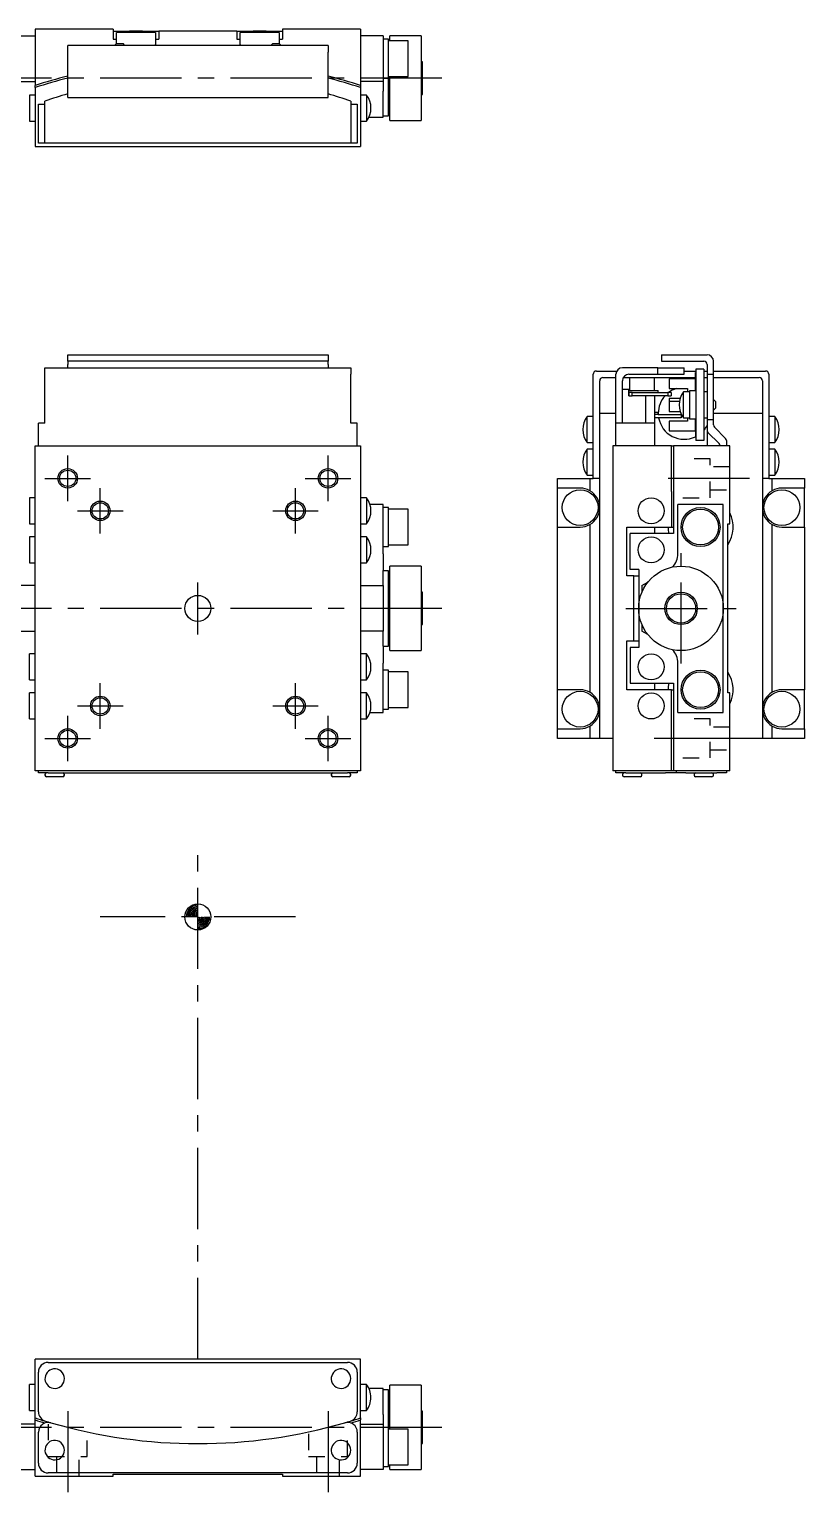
# Model space of a CAD drawing. Extents: x 56 to 595, y 17 to 332.
# Drawn here: x 224.9 to 344, y 94.5 to 320 of the extents above; entities that cross this region are included whole.
import ezdxf

# ---------------------------------------------------------------- set-up
doc = ezdxf.new("R2010")
doc.units = 0
doc.header["$LTSCALE"] = 10
doc.linetypes.add('CENTER', pattern=[2, 1.25, -0.25, 0.25, -0.25])
doc.linetypes.add('DOT', pattern=[0.5, 0.25, -0.25])
for name, color, linetype in [('1', 7, 'CONTINUOUS'), ('11', 7, 'CONTINUOUS'), ('15', 7, 'CONTINUOUS')]:
    doc.layers.add(name, color=color, linetype=linetype)

msp = doc.modelspace()

# ---------------------------------------------------------------- linework, layer by layer
at = {"layer": '1', "color": 7, "linetype": 'CONTINUOUS'}
for p, q in [((222.249999, 319), (225.749999, 319)), ((225.749999, 320), (225.749999, 311.360778)), ((237.749999, 320), (225.749999, 320)), ((237.749999, 320), (237.749999, 318.5)), ((237.749999, 319.7), (240.249999, 319.7)), ((237.749999, 318.5), (238.249999, 318.5)), ((244.249999, 319.5), (238.249999, 319.5)), ((238.249999, 319.353553), (238.249999, 319.5)), ((238.249999, 317.8), (238.249999, 319.353553)), ((242.249999, 319.7), (240.249999, 319.7)), ((242.249999, 319.7), (244.749999, 319.7)), ((244.249999, 319.5), (244.249999, 319.353553)), ((244.249999, 319.353553), (244.249999, 317.646447)), ((244.249999, 318.5), (244.749999, 318.5)), ((244.749999, 319.7), (244.749999, 318.5)), ((256.749999, 319.7), (244.749999, 319.7)), ((256.749999, 319.7), (256.749999, 318.5)), ((256.749999, 319.7), (259.249999, 319.7)), ((256.749999, 318.5), (257.249999, 318.5)), ((263.249999, 319.5), (257.249999, 319.5)), ((257.249999, 319.353553), (257.249999, 319.5)), ((257.249999, 317.646447), (257.249999, 319.353553)), ((261.249999, 319.7), (259.249999, 319.7)), ((261.249999, 319.7), (263.749999, 319.7)), ((263.249999, 319.5), (263.249999, 319.353553)), ((263.249999, 319.353553), (263.249999, 317.8)), ((263.249999, 318.5), (263.749999, 318.5)), ((263.749999, 320), (263.749999, 318.5)), ((275.749999, 320), (263.749999, 320)), ((275.749999, 320), (275.749999, 311.360778)), ((279.249999, 319), (275.749999, 319)), ((279.249999, 319), (279.249999, 312)), ((280.049999, 318.5), (279.249999, 318.5)), ((280.049999, 312.5), (280.049999, 318.5)), ((283.049999, 318.25), (280.049999, 318.25)), ((280.249999, 318.25), (280.249999, 319)), ((285.049999, 319), (280.249999, 319)), ((283.049999, 315.5), (283.049999, 318.25)), ((285.049999, 319), (285.049999, 306)), ((270.749999, 317.5), (230.749999, 317.5)), ((230.749999, 316.5), (230.749999, 317.5)), ((230.749999, 309.5), (230.749999, 316.5)), ((238.249999, 317.8), (237.949999, 317.5)), ((238.249999, 317.8), (239.249999, 317.8)), ((239.549999, 317.5), (239.249999, 317.8)), ((244.249999, 317.5), (244.249999, 317.646447)), ((257.249999, 317.646447), (257.249999, 317.5)), ((262.249999, 317.8), (261.949999, 317.5)), ((262.249999, 317.8), (263.249999, 317.8)), ((263.549999, 317.5), (263.249999, 317.8)), ((270.749999, 317.5), (270.749999, 316.5)), ((270.749999, 309.5), (270.749999, 316.5)), ((283.049999, 312.75), (283.049999, 315.5)), ((285.249999, 315), (285.049999, 315)), ((285.249999, 314.5999), (285.249999, 315)), ((285.249999, 312.5), (285.249999, 314.5999)), ((222.249999, 312), (225.749999, 312)), ((225.749999, 311.045441), (225.749999, 311.360778)), ((279.249999, 312), (275.749999, 312)), ((275.749999, 311.360778), (275.749999, 311.045441)), ((279.249999, 312.5), (280.049999, 312.5)), ((279.249999, 312), (279.249999, 310.5)), ((280.049999, 312.75), (283.049999, 312.75)), ((280.049999, 306.700338), (280.049999, 312.5)), ((280.049999, 312.5), (280.049999, 308.090257)), ((280.249999, 306), (280.249999, 312.75)), ((285.249999, 310.4001), (285.249999, 312.5)), ((224.852, 309.9), (224.852, 305.9)), ((225.749999, 309.9), (224.852, 309.9)), ((225.749999, 309.9), (224.852, 309.9)), ((225.749999, 311.045441), (225.749999, 302)), ((227.249999, 303.5), (227.249999, 308.93747)), ((230.749999, 309.5), (270.749999, 309.5)), ((274.249999, 308.93747), (274.249999, 303.5)), ((275.749999, 311.045441), (275.749999, 302)), ((276.647998, 309.9), (275.749999, 309.9)), ((276.647998, 309.9), (275.749999, 309.9)), ((276.647998, 309.9), (276.647998, 305.9)), ((279.249999, 306.5), (279.249999, 310.5)), ((280.049999, 306.7), (280.049999, 309)), ((280.049999, 309), (280.049999, 308.09)), ((280.049999, 309), (280.249999, 309)), ((285.049999, 310), (285.249999, 310)), ((285.249999, 310), (285.249999, 310.4001)), ((226.249999, 302.5), (226.249999, 308.5)), ((226.249999, 308.5), (227.249999, 308.5)), ((274.249999, 308.5), (275.249999, 308.5)), ((275.249999, 308.5), (275.249999, 302.5)), ((279.249999, 306.7), (280.049999, 306.7)), ((280.049999, 306.7), (280.049999, 306.700338)), ((224.852, 305.9), (225.749999, 305.9)), ((224.852, 305.9), (225.749999, 305.9)), ((275.749999, 305.9), (276.647998, 305.9)), ((275.749999, 305.9), (276.647998, 305.9)), ((277.027498, 306.5), (279.249999, 306.5)), ((280.249999, 306), (285.049999, 306)), ((227.249999, 302.5), (226.249999, 302.5)), ((227.249999, 302.5), (227.249999, 303.5)), ((274.249999, 302.5), (227.249999, 302.5)), ((274.249999, 303.5), (274.249999, 302.5)), ((275.249999, 302.5), (274.249999, 302.5)), ((225.749999, 302), (275.749999, 302)), ((230.749999, 269.95), (270.749999, 269.95)), ((230.749999, 268.95), (230.749999, 269.95)), ((270.749999, 268.95), (230.749999, 268.95)), ((230.749999, 268.95), (230.749999, 268.45)), ((230.749999, 267.95), (230.749999, 268.45)), ((270.749999, 269.95), (270.749999, 268.95)), ((270.749999, 268.45), (270.749999, 268.95)), ((270.749999, 268.45), (270.749999, 267.95)), ((322, 269.95), (322, 268.95)), ((322, 269.95), (329, 269.95)), ((322, 268.95), (328.5, 268.95)), ((329, 268.45), (329, 266.95)), ((330, 266.95), (330, 268.95)), ((227.249999, 267.95), (274.249999, 267.95)), ((227.249999, 266.95), (227.249999, 267.95)), ((227.249999, 259.45), (227.249999, 266.95)), ((274.249999, 267.95), (274.249999, 266.95)), ((274.249999, 259.45), (274.249999, 266.95)), ((311.5, 250.95), (311.5, 266.95)), ((312, 267.45), (315.133975, 267.45)), ((313, 266.45), (315, 266.45)), ((315, 259.45), (315, 266.95)), ((321.43747, 267.95), (316, 267.95)), ((316.133975, 266.45), (317.1, 266.45)), ((317, 266.95), (321.43747, 266.95)), ((317.1, 266.45), (320.9, 266.45)), ((317.1, 266.45), (317.1, 264.45)), ((320.9, 266.45), (327.2, 266.45)), ((320.9, 264.45), (320.9, 266.45)), ((321.43747, 266.95), (321.43747, 267.95)), ((321.43747, 267.95), (325.5, 267.95)), ((321.43747, 266.95), (325.5, 266.95)), ((323.2, 266.25), (323.2, 264.75)), ((327.2, 266.25), (323.2, 266.25)), ((325.5, 266.95), (325.5, 267.95)), ((325.5, 267.45), (327.3, 267.45)), ((327.2, 266.25), (327.2, 267.25)), ((327.3, 267.25), (327.2, 267.25)), ((327.2, 264.4), (327.2, 266.25)), ((328.5, 267.75), (327.3, 267.75)), ((327.3, 267.75), (327.3, 256.75)), ((328.5, 267.75), (328.5, 256.75)), ((328.5, 267.45), (329, 267.45)), ((328.5, 266.45), (329, 266.45)), ((329, 266.95), (330, 266.95)), ((329, 266.95), (329, 259.95)), ((330, 267.45), (338, 267.45)), ((330, 259.95), (330, 266.95)), ((330, 266.45), (337, 266.45)), ((338.5, 266.95), (338.5, 250.95)), ((312.5, 260.95), (312.5, 265.95)), ((316, 259.45), (316, 265.95)), ((316, 264.65), (317, 264.65)), ((317, 263.65), (317, 264.65)), ((317, 264.45), (321.5, 264.45)), ((317.000135, 264.15), (317.000135, 263.65)), ((317.500147, 264.15), (317.000135, 264.15)), ((317.500147, 263.65), (317.500147, 264.15)), ((317.500147, 264.15), (322.954192, 264.15)), ((321.5, 264.15), (321.5, 264.45)), ((322.954192, 264.15), (322.954192, 263.65)), ((323.500111, 264.15), (322.954192, 264.15)), ((323.2, 264.75), (326, 264.75)), ((323.500111, 264.15), (323.500111, 263.65)), ((325.402001, 262.25), (325.402001, 264.25)), ((326.3, 264.25), (325.402001, 264.25)), ((326, 264.75), (326, 264.25)), ((327.3, 264.4), (326.3, 264.4)), ((326.3, 264.4), (326.3, 260.1)), ((327.3, 265.25), (327.2, 265.25)), ((329, 264.25), (328.5, 264.25)), ((337.5, 265.95), (337.5, 260.95)), ((317.000135, 263.65), (317, 263.65)), ((317.000135, 263.65), (317.500147, 263.65)), ((322.954192, 263.65), (317.500147, 263.65)), ((319.589384, 259.45), (319.589384, 263.65)), ((321, 259.45), (321, 263.65)), ((322.954192, 263.65), (323.500111, 263.65)), ((323.2, 263.25), (323.2, 262.75)), ((324.860263, 263.25), (323.2, 263.25)), ((323.2, 262.75), (323.2, 261.25)), ((324.739304, 262.75), (323.2, 262.75)), ((325.402001, 260.25), (325.402001, 262.25)), ((330.3, 262.75), (330, 263.05)), ((330, 261.45), (330.3, 261.75)), ((330.3, 262.75), (330.3, 262.25)), ((330.3, 262.25), (330.3, 261.75)), ((226.249999, 255.95), (226.249999, 259.45)), ((227.249999, 259.45), (226.249999, 259.45)), ((275.249999, 259.45), (274.249999, 259.45)), ((275.249999, 255.95), (275.249999, 259.45)), ((310.602001, 256.45), (310.602001, 260.45)), ((311.5, 260.45), (310.602001, 260.45)), ((312.5, 250.95), (312.5, 260.95)), ((312.5, 250.95), (312.5, 260.95)), ((312.5, 260.95), (315, 260.95)), ((315, 255.95), (315, 259.45)), ((321, 259.45), (315, 259.45)), ((321.5, 261.05), (321, 261.05)), ((321.5, 260.75), (321, 260.75)), ((325, 260.25), (321, 260.25)), ((321, 255.95), (321, 259.45)), ((321.5, 260.75), (321.5, 261.05)), ((321.5, 260.75), (325, 260.75)), ((323.2, 261.25), (324.860263, 261.25)), ((323.2, 259.75), (323.2, 258.25)), ((326, 259.75), (323.2, 259.75)), ((325, 260.75), (325, 260.25)), ((325, 260.75), (325, 260.25)), ((325.402001, 260.25), (326.3, 260.25)), ((326, 260.25), (326, 259.75)), ((326.3, 260.1), (327.3, 260.1)), ((327.2, 258.25), (327.2, 260.1)), ((328.5, 260.25), (329, 260.25)), ((330, 259.95), (329, 259.95)), ((329, 259.95), (329, 258.357107)), ((330, 260.95), (337.5, 260.95)), ((330, 259.157107), (330, 259.95)), ((337.5, 260.95), (337.5, 250.95)), ((337.5, 260.95), (337.5, 250.95)), ((339.397999, 260.45), (338.5, 260.45)), ((339.397999, 260.45), (339.397999, 256.45)), ((323.2, 258.25), (327.2, 258.25)), ((327.3, 259.25), (327.2, 259.25)), ((327.2, 258.25), (327.2, 257.25)), ((327.3, 257.25), (327.2, 257.25)), ((329, 258.357107), (329, 255.95)), ((329.146447, 258.003553), (330.853553, 256.296447)), ((331.853553, 257.096447), (330.146447, 258.803553)), ((225.749999, 205.95), (225.749999, 255.95)), ((225.749999, 255.95), (275.749999, 255.95)), ((275.749999, 255.95), (275.749999, 205.95)), ((310.602001, 256.45), (311.5, 256.45)), ((310.602001, 251.45), (310.602001, 255.45)), ((311.5, 255.45), (310.602001, 255.45)), ((314.5, 255.95), (314.5, 205.95)), ((323.545441, 255.95), (314.5, 255.95)), ((323.545441, 248.95), (323.545441, 255.95)), ((323.545441, 255.95), (323.860778, 255.95)), ((323.860778, 255.95), (323.860778, 242.45)), ((332.5, 255.95), (323.860778, 255.95)), ((328.5, 256.75), (327.3, 256.75)), ((332, 256.742893), (332, 255.95)), ((332.5, 243.95), (332.5, 255.95)), ((338.5, 256.45), (339.397999, 256.45)), ((339.397999, 255.45), (338.5, 255.45)), ((339.397999, 255.45), (339.397999, 251.45)), ((306, 249.45), (306, 250.95)), ((306, 250.95), (311, 250.95)), ((310.602001, 251.45), (311.5, 251.45)), ((311, 250.95), (311, 249.048076)), ((311, 250.95), (311.5, 250.95)), ((312.5, 250.95), (311.5, 250.95)), ((312.5, 210.95), (312.5, 250.95)), ((337.5, 250.95), (337.5, 210.95)), ((338.5, 250.95), (337.5, 250.95)), ((338.5, 251.45), (339.397999, 251.45)), ((338.5, 250.95), (339, 250.95)), ((339, 249.048076), (339, 250.95)), ((339, 250.95), (344, 250.95)), ((344, 250.95), (344, 249.45)), ((309.5, 249.45), (306, 249.45)), ((306, 243.45), (306, 249.45)), ((323.545441, 248.95), (323.545441, 243.45)), ((344, 249.45), (340.5, 249.45)), ((344, 243.45), (344, 249.45)), ((224.852, 247.95), (224.852, 245.95)), ((225.749999, 247.95), (224.852, 247.95)), ((224.852, 245.95), (224.852, 243.95)), ((276.647998, 247.95), (275.749999, 247.95)), ((276.647998, 247.95), (276.647998, 245.95)), ((276.647998, 245.95), (276.647998, 243.95)), ((279.249999, 246.95), (277.189736, 246.95)), ((279.249999, 239.357477), (279.249999, 246.95)), ((280.049999, 246.45), (279.249999, 246.45)), ((280.049999, 243.45), (280.049999, 246.45)), ((283.049999, 246.2), (280.049999, 246.2)), ((283.049999, 240.7), (283.049999, 246.2)), ((283.049999, 240.7), (283.049999, 246.2)), ((324.5, 239.357477), (324.5, 246.95)), ((331.5, 246.95), (324.5, 246.95)), ((331.5, 230.95), (331.5, 246.95)), ((224.852, 243.95), (225.749999, 243.95)), ((275.749999, 243.95), (276.647998, 243.95)), ((311, 243.851924), (311, 218.048076)), ((332.2, 243.95), (332.5, 243.95)), ((332.2, 217.95), (332.2, 243.95)), ((339, 218.048076), (339, 243.851924)), ((224.852, 241.95), (224.852, 239.95)), ((225.749999, 241.95), (224.852, 241.95)), ((276.647998, 241.95), (275.749999, 241.95)), ((276.647998, 241.95), (276.647998, 239.95)), ((280.049999, 240.45), (280.049999, 243.45)), ((306, 218.45), (306, 243.45)), ((306, 243.45), (309.5, 243.45)), ((316.680125, 243.45), (323.545441, 243.45)), ((316.680125, 235.95), (316.680125, 243.45)), ((317.210678, 236.95), (317.210678, 242.45)), ((323.860778, 242.45), (317.210678, 242.45)), ((321, 242.45), (321, 243.45)), ((323.545441, 243.45), (323.860778, 243.45)), ((340.5, 243.45), (344, 243.45)), ((344, 243.45), (344, 218.45)), ((224.852, 239.95), (224.852, 237.95)), ((276.647998, 239.95), (276.647998, 237.95)), ((279.249999, 240.45), (280.049999, 240.45)), ((279.249999, 239.357477), (279.249999, 236.759401)), ((280.049999, 240.7), (283.049999, 240.7)), ((224.852, 237.95), (225.749999, 237.95)), ((275.749999, 237.95), (276.647998, 237.95)), ((280.249999, 224.45), (280.249999, 237.45)), ((285.049999, 237.45), (280.249999, 237.45)), ((285.049999, 237.45), (285.049999, 224.45)), ((318.5, 236.95), (317.210678, 236.95)), ((318.5, 236.95), (318.5, 230.95)), ((279.249999, 234.45), (279.249999, 236.759401)), ((280.049999, 236.75), (279.249999, 236.75)), ((280.049999, 231.0126), (280.049999, 236.75)), ((317.740789, 235.95), (316.680125, 235.95)), ((317.740789, 225.95), (317.740789, 235.95)), ((317.740789, 235.95), (318.5, 235.95)), ((319, 234.45), (319.885176, 234.961057)), ((225.749999, 234.45), (222.249999, 234.45)), ((275.749999, 234.45), (279.249999, 234.45)), ((279.249999, 234.45), (279.249999, 227.45)), ((280.249999, 234.45), (280.049999, 234.45)), ((285.249999, 233.45), (285.049999, 233.45)), ((285.249999, 233.2), (285.249999, 233.45)), ((285.249999, 228.45), (285.249999, 233.45)), ((319, 234.45), (319, 233.45)), ((280.049999, 225.15), (280.049999, 231.0126)), ((318.5, 230.95), (318.5, 224.95)), ((331.5, 214.95), (331.5, 230.95)), ((285.049999, 228.45), (285.249999, 228.45)), ((285.249999, 228.45), (285.249999, 228.7)), ((319, 228.45), (319, 227.45)), ((222.249999, 227.45), (225.749999, 227.45)), ((279.249999, 227.45), (275.749999, 227.45)), ((279.249999, 225.140599), (279.249999, 227.45)), ((280.049999, 227.45), (280.249999, 227.45)), ((316.680125, 225.95), (317.740789, 225.95)), ((316.680125, 218.45), (316.680125, 225.95)), ((317.740789, 225.95), (318.5, 225.95)), ((319.885176, 226.938943), (319, 227.45)), ((224.852, 221.95), (224.852, 223.95)), ((225.749999, 223.95), (224.852, 223.95)), ((276.647998, 223.95), (275.749999, 223.95)), ((276.647998, 221.95), (276.647998, 223.95)), ((279.249999, 225.15), (280.049999, 225.15)), ((279.249999, 225.140599), (279.249999, 222.542523)), ((280.249999, 224.45), (285.049999, 224.45)), ((318.5, 224.95), (317.210678, 224.95)), ((317.210678, 224.95), (317.210678, 219.45)), ((224.852, 219.95), (224.852, 221.95)), ((276.647998, 219.95), (276.647998, 221.95)), ((279.249999, 214.95), (279.249999, 222.542523)), ((280.049999, 221.45), (279.249999, 221.45)), ((280.049999, 218.45), (280.049999, 221.45)), ((283.049999, 221.2), (280.049999, 221.2)), ((283.049999, 215.7), (283.049999, 221.2)), ((283.049999, 215.7), (283.049999, 221.2)), ((324.5, 214.95), (324.5, 222.542523)), ((224.852, 219.95), (225.749999, 219.95)), ((275.749999, 219.95), (276.647998, 219.95)), ((317.210678, 219.45), (323.860778, 219.45)), ((321, 218.45), (321, 219.45)), ((323.860778, 219.45), (323.860778, 205.95)), ((224.852, 215.95), (224.852, 217.95)), ((225.749999, 217.95), (224.852, 217.95)), ((276.647998, 217.95), (275.749999, 217.95)), ((276.647998, 215.95), (276.647998, 217.95)), ((280.049999, 215.45), (280.049999, 218.45)), ((309.5, 218.45), (306, 218.45)), ((306, 212.45), (306, 218.45)), ((323.545441, 218.45), (316.680125, 218.45)), ((323.545441, 212.95), (323.545441, 218.45)), ((323.545441, 218.45), (323.860778, 218.45)), ((332.5, 217.95), (332.2, 217.95)), ((332.5, 205.95), (332.5, 217.95)), ((344, 218.45), (340.5, 218.45)), ((344, 212.45), (344, 218.45)), ((224.852, 213.95), (224.852, 215.95)), ((276.647998, 213.95), (276.647998, 215.95)), ((277.189736, 214.95), (279.249999, 214.95)), ((279.249999, 215.45), (280.049999, 215.45)), ((280.049999, 215.7), (283.049999, 215.7)), ((324.5, 214.95), (331.5, 214.95)), ((224.852, 213.95), (225.749999, 213.95)), ((275.749999, 213.95), (276.647998, 213.95)), ((306, 210.95), (306, 212.45)), ((306, 212.45), (309.5, 212.45)), ((311, 212.851924), (311, 210.95)), ((323.545441, 205.95), (323.545441, 212.95)), ((339, 210.95), (339, 212.851924)), ((340.5, 212.45), (344, 212.45)), ((344, 212.45), (344, 210.95)), ((311, 210.95), (306, 210.95)), ((312.5, 210.95), (311, 210.95)), ((314.5, 210.95), (312.5, 210.95)), ((337.5, 210.95), (332.5, 210.95)), ((339, 210.95), (337.5, 210.95)), ((344, 210.95), (339, 210.95)), ((275.749999, 205.95), (225.749999, 205.95)), ((226.249999, 205.65), (226.249999, 205.95)), ((227.749999, 205.65), (226.249999, 205.65)), ((227.249999, 205.4), (227.249999, 205.3)), ((227.749999, 205.65), (273.749999, 205.65)), ((230.249999, 205.3), (230.249999, 205.4)), ((271.249999, 205.4), (271.249999, 205.3)), ((275.249999, 205.65), (273.749999, 205.65)), ((274.249999, 205.3), (274.249999, 205.4)), ((275.249999, 205.95), (275.249999, 205.65)), ((323.545441, 205.95), (314.5, 205.95)), ((315, 205.65), (315, 205.95)), ((316.5, 205.65), (315, 205.65)), ((316, 205.4), (316, 205.3)), ((316.5, 205.65), (322.600263, 205.65)), ((319, 205.3), (319, 205.4)), ((324.036117, 205.65), (322.600263, 205.65)), ((323.860778, 205.95), (323.545441, 205.95)), ((332.5, 205.95), (323.860778, 205.95)), ((324.229098, 205.65), (324.036117, 205.65)), ((324.229098, 205.95), (324.229098, 205.65)), ((325.729098, 205.65), (324.229098, 205.65)), ((325.729098, 205.65), (330.5, 205.65)), ((327, 205.4), (327, 205.3)), ((330, 205.3), (330, 205.4)), ((332, 205.65), (330.5, 205.65)), ((332, 205.95), (332, 205.65)), ((228.593377, 205.05), (227.499999, 205.05)), ((229.999999, 205.05), (228.593377, 205.05)), ((272.593377, 205.05), (271.499999, 205.05)), ((273.999999, 205.05), (272.593377, 205.05)), ((318.75, 205.05), (316.25, 205.05)), ((329.75, 205.05), (327.25, 205.05)), ((225.749999, 106.454559), (225.749999, 115.5)), ((275.749999, 115.5), (225.749999, 115.5)), ((275.749999, 106.454559), (275.749999, 115.5)), ((226.249999, 107.399737), (226.249999, 113.5)), ((227.749999, 115), (273.749999, 115)), ((275.249999, 113.5), (275.249999, 107.399737)), ((224.852, 107.6), (224.852, 111.6)), ((225.749999, 111.6), (224.852, 111.6)), ((225.749999, 111.6), (224.852, 111.6)), ((276.647998, 111.6), (275.749999, 111.6)), ((276.647998, 111.6), (275.749999, 111.6)), ((276.647998, 107.6), (276.647998, 111.6)), ((279.249999, 111), (277.027498, 111)), ((279.249999, 107), (279.249999, 111)), ((280.049999, 110.8), (279.249999, 110.8)), ((280.049999, 105), (280.049999, 110.8)), ((280.249999, 104.75), (280.249999, 111.5)), ((285.049999, 111.5), (280.249999, 111.5)), ((285.049999, 111.5), (285.049999, 98.5)), ((280.249999, 108.5), (280.049999, 108.5)), ((224.852, 107.6), (225.749999, 107.6)), ((224.852, 107.6), (225.749999, 107.6)), ((225.749999, 106.139222), (225.749999, 106.454559)), ((225.749999, 97.5), (225.749999, 106.139222)), ((275.749999, 107.6), (276.647998, 107.6)), ((275.749999, 107.6), (276.647998, 107.6)), ((275.749999, 106.454559), (275.749999, 106.139222)), ((275.749999, 97.5), (275.749999, 106.139222)), ((279.249999, 107), (279.249999, 105.5)), ((285.249999, 107.5), (285.049999, 107.5)), ((285.249999, 107.25), (285.249999, 107.5)), ((285.249999, 107.0999), (285.249999, 107.5)), ((285.249999, 105.261321), (285.249999, 107.0999)), ((225.749999, 105.5), (222.249999, 105.5)), ((226.249999, 99.5), (226.249999, 104.270902)), ((275.249999, 104.270902), (275.249999, 99.5)), ((275.749999, 105.5), (279.249999, 105.5)), ((279.249999, 105.5), (279.249999, 98.5)), ((280.049999, 105), (279.249999, 105)), ((280.049999, 99), (280.049999, 105)), ((283.049999, 104.75), (280.049999, 104.75)), ((283.049999, 102), (283.049999, 104.75)), ((283.049999, 99.25), (283.049999, 104.75)), ((285.249999, 105.095031), (285.249999, 105.261321)), ((285.249999, 104.904969), (285.249999, 105.095031)), ((285.249999, 102.9001), (285.249999, 104.904969)), ((283.049999, 99.25), (283.049999, 102)), ((285.049999, 102.5), (285.249999, 102.5)), ((285.249999, 102.5), (285.249999, 102.9001)), ((285.249999, 102.5), (285.249999, 102.75)), ((280.049999, 99.25), (283.049999, 99.25)), ((280.249999, 98.5), (280.249999, 99.25)), ((222.249999, 98.5), (225.749999, 98.5)), ((225.749999, 97.5), (237.749999, 97.5)), ((273.749999, 98), (227.749999, 98)), ((237.749999, 97.8), (263.749999, 97.8)), ((237.749999, 97.5), (237.749999, 97.8)), ((263.749999, 97.8), (263.749999, 97.5)), ((263.749999, 97.5), (275.749999, 97.5)), ((279.249999, 98.5), (275.749999, 98.5)), ((279.249999, 99), (280.049999, 99)), ((280.249999, 98.5), (285.049999, 98.5))]:
    msp.add_line(p, q, dxfattribs=at)
at = {"layer": '1', "color": 4, "linetype": 'DOT'}
for p, q in [((329.5, 253.95), (325.301561, 253.95)), ((329.5, 247.95), (329.5, 253.95)), ((332.5, 252.7), (329.5, 252.7)), ((329.5, 249.2), (332.5, 249.2)), ((325.301582, 247.95), (329.5, 247.95)), ((329.5, 213.95), (325.301561, 213.95)), ((329.5, 207.95), (329.5, 213.95)), ((332.5, 212.7), (329.5, 212.7)), ((325.301582, 207.95), (329.5, 207.95)), ((329.5, 209.2), (332.5, 209.2)), ((227.749999, 105.521048), (227.749999, 100.5)), ((233.749999, 100.5), (233.749999, 103.997233)), ((267.749999, 103.997367), (267.749999, 100.5)), ((273.749999, 100.5), (273.749999, 105.521221)), ((227.749999, 100.5), (233.749999, 100.5)), ((228.999999, 100.5), (228.999999, 97.5)), ((232.499999, 97.5), (232.499999, 100.5)), ((267.749999, 100.5), (273.749999, 100.5)), ((268.999999, 100.5), (268.999999, 97.5)), ((272.499999, 97.5), (272.499999, 100.5))]:
    msp.add_line(p, q, dxfattribs=at)
at = {"layer": '1', "color": 4, "linetype": 'CONTINUOUS'}
for centre, radius in [((230.749999, 250.95), 1.5), ((270.749999, 250.95), 1.5), ((235.749999, 245.95), 1.5), ((265.749999, 245.95), 1.5), ((325, 230.95), 2.25), ((235.749999, 215.95), 1.5), ((265.749999, 215.95), 1.5), ((230.749999, 210.95), 1.5), ((270.749999, 210.95), 1.5)]:
    msp.add_circle(centre, radius, dxfattribs=at)
at = {"layer": '1', "color": 7, "linetype": 'CONTINUOUS'}
for centre, radius in [((230.749999, 250.95), 1.25), ((270.749999, 250.95), 1.25), ((309.5, 246.45), 2.75), ((340.5, 246.45), 2.75), ((235.749999, 245.95), 1.25), ((265.749999, 245.95), 1.25), ((320.4, 245.95), 2), ((328, 243.45), 3), ((328, 243.45), 2.75), ((320.4, 239.95), 2), ((325, 230.95), 6.5), ((250.749999, 230.95), 2), ((325, 230.95), 2.5), ((320.4, 221.95), 2), ((328, 218.45), 3), ((328, 218.45), 2.75), ((235.749999, 215.95), 1.25), ((265.749999, 215.95), 1.25), ((309.5, 215.45), 2.75), ((320.4, 215.95), 2), ((340.5, 215.45), 2.75), ((230.749999, 210.95), 1.25), ((270.749999, 210.95), 1.25)]:
    msp.add_circle(centre, radius, dxfattribs=at)
for centre, radius, start, end in [((250.749999, 234), 81, 104.294949, 107.977409), ((250.749999, 234), 81.3, 104.241084, 107.908818), ((250.749999, 234), 81.3, 72.091182, 75.758916), ((250.749999, 234), 81, 72.022591, 75.705051), ((250.749999, 243), 70, 106.60155, 109.615979), ((250.749999, 243), 70, 70.384021, 73.39845), ((274.149999, 307.9), 3.2, 321.317813, 38.682187), ((328.5, 268.45), 0.5, 0, 90), ((329, 268.95), 1, 0, 90), ((312, 266.95), 0.5, 90, 180), ((313, 265.95), 0.5, 90, 180), ((316, 266.95), 1, 90, 180), ((317, 265.95), 1, 90, 180), ((337, 265.95), 0.5, 0, 90), ((338, 266.95), 0.5, 0, 90), ((325.5, 260.95), 4, 108.194872, 126.869898), ((327.9, 262.25), 3.2, 141.317813, 218.682187), ((325.5, 260.95), 4, 63.256316, 64.849337), ((325.5, 260.95), 4, 137.54585, 180), ((313.1, 258.45), 3.2, 141.317813, 218.682187), ((325.5, 260.95), 4, 180, 182.865984), ((325.5, 260.95), 4, 190.078658, 295.150663), ((336.9, 258.45), 3.2, 321.317813, 38.682187), ((325.5, 260.95), 4, 318.590378, 331.044976), ((329.5, 258.357107), 0.5, 180, 225), ((330.5, 259.157107), 0.5, 180, 225), ((331.5, 256.742893), 0.5, 0, 45), ((313.1, 253.45), 3.2, 141.317813, 218.682187), ((330.5, 255.942893), 0.5, 0.814405, 45), ((336.9, 253.45), 3.2, 321.317813, 38.682187), ((309.5, 246.45), 3, 60, 90), ((309.5, 246.45), 3, 0, 60), ((340.5, 246.45), 3, 120, 180), ((340.5, 246.45), 3, 90, 120), ((274.149999, 245.95), 3.2, 321.317813, 38.682187), ((309.5, 246.45), 3, 300, 0), ((340.5, 246.45), 3, 180, 240), ((309.5, 246.45), 3, 270, 300), ((328, 243.45), 5, 327.14012, 25.841933), ((340.5, 246.45), 3, 240, 270), ((274.149999, 239.95), 3.2, 321.317813, 38.682187), ((328, 243.45), 5, 180, 191.536959), ((321.5, 239.357477), 3, 317.192383, 0), ((274.149999, 221.95), 3.2, 321.317813, 38.682187), ((321.5, 222.542523), 3, 0, 42.807617), ((328, 218.45), 5, 334.158067, 32.85988), ((328, 218.45), 5, 168.463041, 180), ((274.149999, 215.95), 3.2, 321.317813, 38.682187), ((309.5, 215.45), 3, 60, 90), ((309.5, 215.45), 3, 0, 60), ((340.5, 215.45), 3, 120, 180), ((340.5, 215.45), 3, 90, 120), ((309.5, 215.45), 3, 300, 0), ((340.5, 215.45), 3, 180, 240), ((309.5, 215.45), 3, 270, 300), ((340.5, 215.45), 3, 240, 270), ((227.499999, 205.4), 0.25, 90, 180), ((227.499999, 205.3), 0.25, 180, 270), ((229.999999, 205.4), 0.25, 0, 90), ((229.999999, 205.3), 0.25, 270, 0), ((271.499999, 205.4), 0.25, 90, 180), ((271.499999, 205.3), 0.25, 180, 270), ((273.999999, 205.4), 0.25, 0, 90), ((273.999999, 205.3), 0.25, 270, 0), ((316.25, 205.4), 0.25, 90, 180), ((316.25, 205.3), 0.25, 180, 270), ((318.75, 205.4), 0.25, 0, 90), ((318.75, 205.3), 0.25, 270, 0), ((327.25, 205.4), 0.25, 90, 180), ((327.25, 205.3), 0.25, 180, 270), ((329.75, 205.4), 0.25, 0, 90), ((329.75, 205.3), 0.25, 270, 0), ((227.749999, 113.5), 1.5, 90, 180), ((228.749999, 112.5), 1.5, 97.197951, 0), ((228.749999, 112.5), 1.5, 0, 97.197951), ((272.749999, 112.5), 1.5, 97.197951, 0), ((272.749999, 112.5), 1.5, 0, 97.197951), ((273.749999, 113.5), 1.5, 0, 90), ((274.149999, 109.6), 3.2, 0, 38.682187), ((274.149999, 109.6), 3.2, 321.317813, 0), ((250.749999, 183.5), 81, 252.022591, 253.183458), ((250.749999, 183.5), 81.3, 252.091182, 253.182481), ((227.749999, 107.399737), 1.5, 180, 253.183458), ((273.749999, 107.399737), 1.5, 286.816542, 0), ((250.749999, 183.5), 81, 286.816542, 287.977409), ((250.749999, 183.5), 81.3, 286.817519, 287.908818), ((227.749999, 104.270902), 1.5, 73.812125, 180), ((250.749999, 183.5), 81, 253.183458, 253.812125), ((250.749999, 183.5), 81, 253.812125, 286.187875), ((250.749999, 183.5), 81, 253.812125, 286.187875), ((250.749999, 183.5), 81, 286.187875, 286.816542), ((273.749999, 104.270902), 1.5, 0, 106.187875), ((228.749999, 101.5), 1.5, 97.197951, 0), ((228.749999, 101.5), 1.5, 0, 97.197951), ((272.749999, 101.5), 1.5, 97.197951, 0), ((272.749999, 101.5), 1.5, 0, 97.197951), ((227.749999, 99.5), 1.5, 180, 270), ((273.749999, 99.5), 1.5, 270, 0)]:
    msp.add_arc(centre, radius, start, end, dxfattribs=at)
at = {"layer": '11', "color": 4, "linetype": 'CENTER'}
for p, q in [((288.249999, 312.5), (126.249999, 312.5)), ((230.749999, 247.45), (230.749999, 254.45)), ((270.749999, 247.45), (270.749999, 254.45)), ((227.249999, 250.95), (234.249999, 250.95)), ((267.249999, 250.95), (274.249999, 250.95)), ((335.5, 250.95), (320.860778, 250.95)), ((235.749999, 242.45), (235.749999, 249.45)), ((265.749999, 242.45), (265.749999, 249.45)), ((232.249999, 245.95), (239.249999, 245.95)), ((262.249999, 245.95), (269.249999, 245.95)), ((325, 222.45), (325, 239.45)), ((250.749999, 226.95), (250.749999, 234.95)), ((288.249999, 230.95), (126.249999, 230.95)), ((316.5, 230.95), (333.5, 230.95)), ((235.749999, 212.45), (235.749999, 219.45)), ((265.749999, 212.45), (265.749999, 219.45)), ((230.749999, 207.45), (230.749999, 214.45)), ((232.249999, 215.95), (239.249999, 215.95)), ((262.249999, 215.95), (269.249999, 215.95)), ((270.749999, 207.45), (270.749999, 214.45)), ((227.249999, 210.95), (234.249999, 210.95)), ((267.249999, 210.95), (274.249999, 210.95)), ((332.5, 210.95), (320.860778, 210.95)), ((250.749999, 115.5), (250.749999, 193.5)), ((265.749999, 183.5), (235.749999, 183.5)), ((230.749999, 107.521048), (230.749999, 94.5)), ((270.749999, 107.521221), (270.749999, 94.5)), ((288.249999, 105), (126.249999, 105))]:
    msp.add_line(p, q, dxfattribs=at)
at = {"layer": '15', "color": 7, "linetype": 'CONTINUOUS'}
msp.add_circle((250.749999, 183.5), 2, dxfattribs=at)
for centre, radius, start, end in [((250.749999, 183.5), 1.8, 90, 180), ((250.749999, 183.5), 1.6, 90, 180), ((250.749999, 183.5), 1.4, 90, 179.999955), ((250.749999, 183.5), 1.2, 90, 179.99997), ((250.749999, 183.5), 1, 90, 179.999964), ((250.749997, 183.500002), 0.799999, 89.999799, 180.000086), ((250.749999, 183.5), 0.6, 89.99994, 180), ((250.749999, 183.5), 0.4, 90, 180), ((250.749999, 183.5), 0.2, 90, 180), ((250.749999, 183.5), 0.6, 269.99994, 0), ((250.749999, 183.5), 1.8, 270, 0), ((250.749999, 183.5), 1.6, 270, 0), ((250.749999, 183.5), 0.4, 270, 0), ((250.749999, 183.5), 0.2, 270, 0), ((250.749999, 183.5), 1.2, 270, 359.99997), ((250.749999, 183.5), 1.4, 270, 359.999955), ((250.749999, 183.5), 1, 270, 359.999964), ((250.749997, 183.500002), 0.799999, 270.000201, 359.999914)]:
    msp.add_arc(centre, radius, start, end, dxfattribs=at)

doc.saveas('drawing.dxf')
